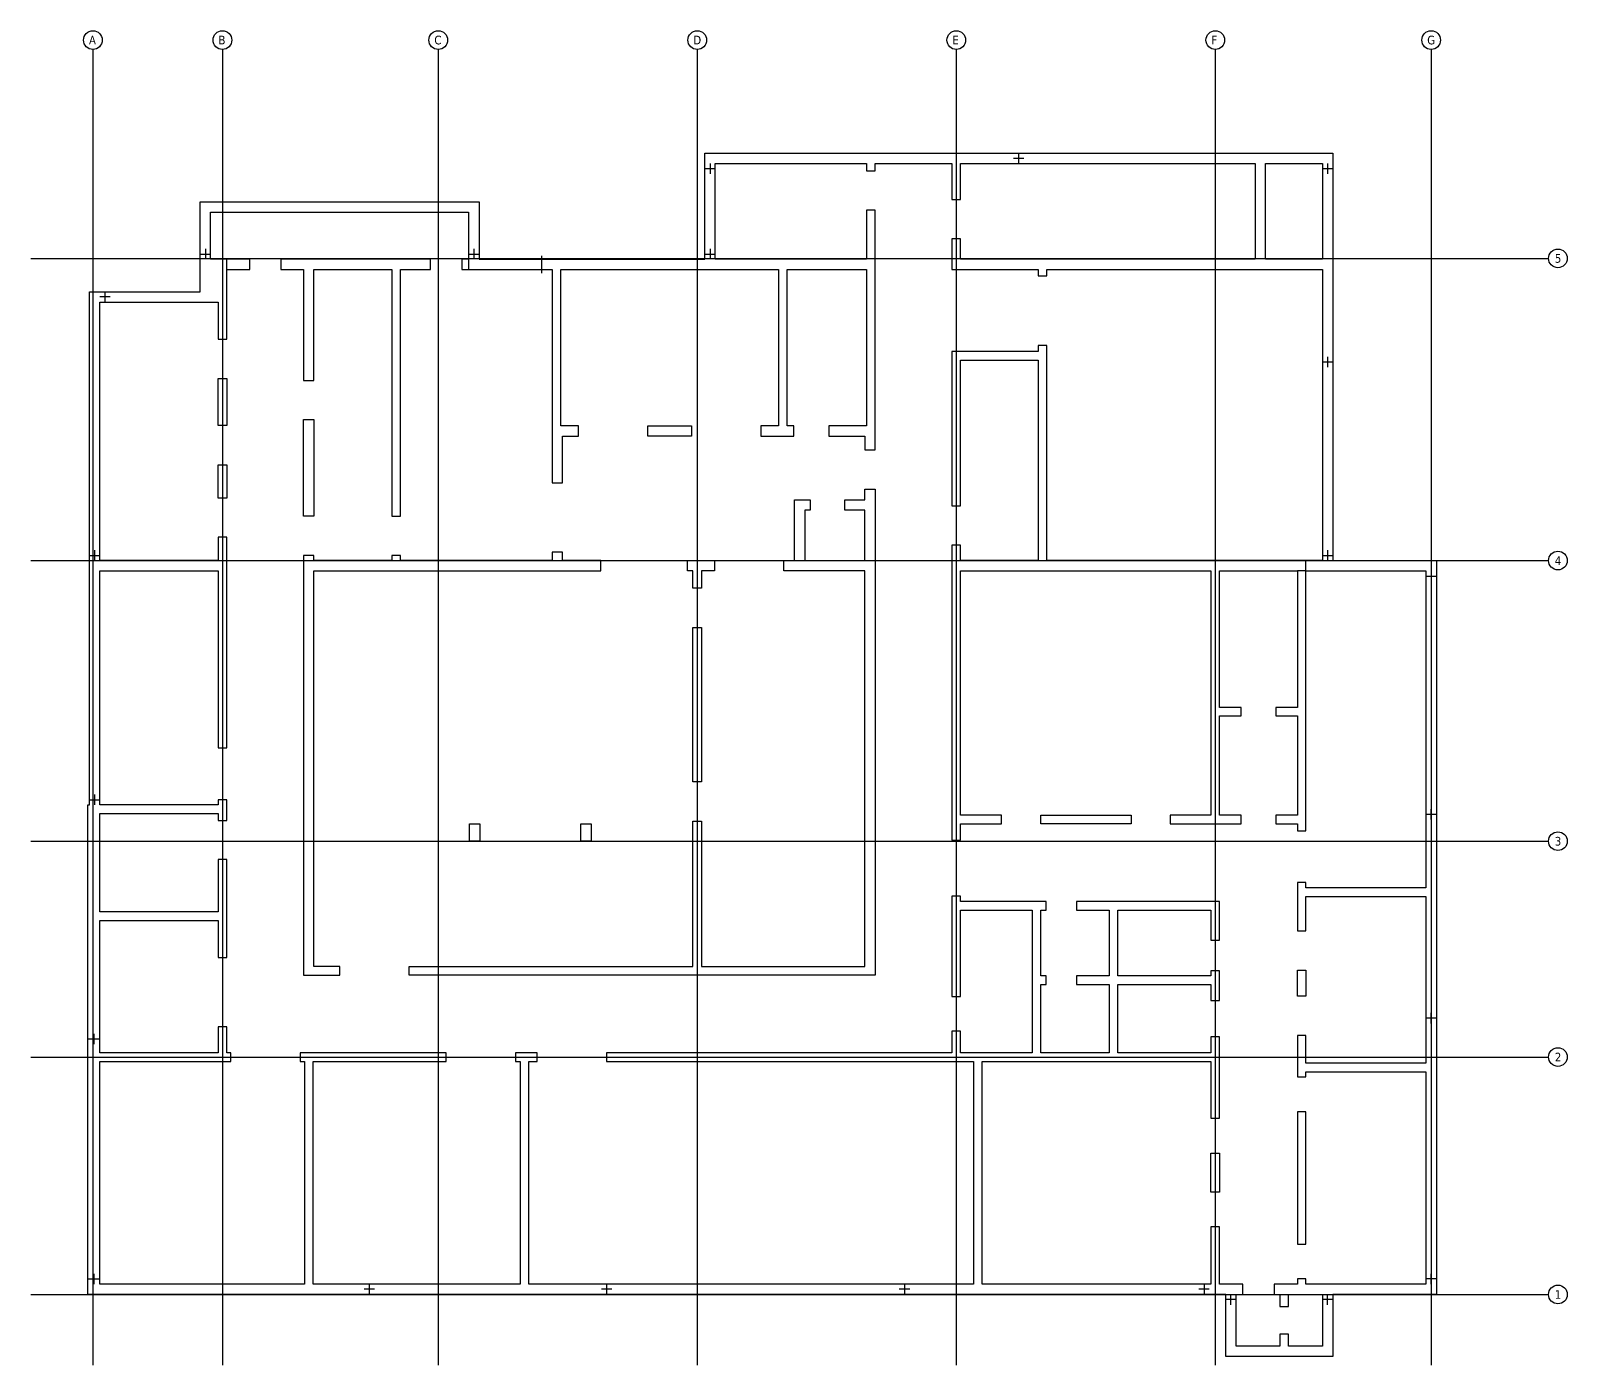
# Model space of a CAD drawing. Extents: x -95 to 84, y 0 to 59.
# Drawn here: x -95.09 to -50.59, y 9.4 to 48.04 of the extents above; entities that cross this region are included whole.
import ezdxf

# ---------------------------------------------------------------- set-up
doc = ezdxf.new("R2010")
doc.units = 0
doc.linetypes.add('AUSGEZOGEN', pattern=[1000.01, 1000, 0.01])
for name, color, linetype in [('ACHSEN', 7, 'Continuous'), ('AFU', 7, 'Continuous'), ('BETON', 7, 'Continuous'), ('SFP_Achsen', 7, 'Continuous')]:
    doc.layers.add(name, color=color, linetype=linetype)
doc.styles.add('helv', font='tahoma.ttf')
doc.linetypes.add('AFU_50K', pattern='A,0.15,["/",Standard,S=0.2,R=0,X=-0.01,Y=-0.1],0.07,["/",Standard,S=0.2,R=0,X=-0.01,Y=-0.1],0.15', length=0.37)
doc.linetypes.add('AFU_50M', pattern='A,0.45,["/",Standard,S=0.2,R=0,X=-0.01,Y=-0.1],0.07,["/",Standard,S=0.2,R=0,X=-0.01,Y=-0.1],0.45', length=0.97)

# ---------------------------------------------------------------- blocks, each defined once
blk = doc.blocks.new('2.UG')
at = {"color": 0, "linetype": 'ByBlock', "lineweight": -2}
for points in [[(3.26, 29.035), (3.26, 29.035), (3.26, 31.635), (11.33, 31.635), (11.33, 29.975), (17.87, 29.975), (17.87, 33.05), (36.05, 33.05), (36.05, 21.25), (39.05, 21.25), (39.05, 0), (36.05, 0), (36.05, -1.8), (32.95, -1.8), (32.95, 0), (0, 0), (0, 14.175), (0.05, 14.175), (0.05, 29.035)], [(0.35, 28.735), (3.775, 28.735), (3.775, 27.66), (4.025, 27.66), (4.025, 29.675), (4.69, 29.675), (4.69, 29.975), (3.56, 29.975), (3.56, 31.335), (11.03, 31.335), (11.03, 29.975), (10.83, 29.975), (10.83, 29.675), (13.45, 29.675), (13.45, 23.505), (13.75, 23.505), (13.75, 24.85), (14.21, 24.85), (14.21, 25.15), (13.7, 25.15), (13.7, 29.675), (20, 29.675), (20, 25.15), (19.49, 25.15), (19.49, 24.85), (20.445, 24.85), (20.445, 25.15), (20.25, 25.15), (20.25, 29.675), (22.55, 29.675), (22.55, 25.15), (21.455, 25.15), (21.455, 24.85), (22.5, 24.85), (22.5, 24.455), (22.8, 24.455), (22.8, 31.395), (22.55, 31.395), (22.55, 29.975), (18.17, 29.975), (18.17, 32.75), (22.55, 32.75), (22.55, 32.53), (22.8, 32.53), (22.8, 32.75), (25.025, 32.75), (25.025, 31.7), (25.275, 31.7), (25.275, 32.75), (33.8, 32.75), (33.8, 29.975), (25.275, 29.975), (25.275, 30.565), (25.025, 30.565), (25.025, 29.675), (27.525, 29.675), (27.525, 29.49), (27.775, 29.49), (27.775, 29.675), (35.75, 29.675), (35.75, 21.25), (27.775, 21.25), (27.775, 27.48), (27.525, 27.48), (27.525, 27.3), (25.025, 27.3), (25.025, 22.835), (25.275, 22.835), (25.275, 27.05), (27.525, 27.05), (27.525, 21.25), (25.275, 21.25), (25.275, 21.7), (25.025, 21.7), (25.025, 13.155), (25.275, 13.155), (25.275, 13.625), (26.46, 13.625), (26.46, 13.875), (25.275, 13.875), (25.275, 20.95), (32.525, 20.95), (32.525, 13.875), (31.345, 13.875), (31.345, 13.625), (33.395, 13.625), (33.395, 13.875), (32.775, 13.875), (32.775, 16.75), (33.395, 16.75), (33.395, 17), (32.775, 17), (32.775, 20.95), (35.025, 20.95), (35.025, 17), (34.405, 17), (34.405, 16.75), (35.025, 16.75), (35.025, 13.875), (34.405, 13.875), (34.405, 13.625), (35.025, 13.625), (35.025, 13.425), (35.275, 13.425), (35.275, 20.95), (38.75, 20.95), (38.75, 11.775), (35.275, 11.775), (35.275, 11.925), (35.025, 11.925), (35.025, 10.525), (35.275, 10.525), (35.275, 11.525), (38.75, 11.525), (38.75, 6.7), (35.275, 6.7), (35.275, 7.5), (35.025, 7.5), (35.025, 6.3), (35.275, 6.3), (35.275, 6.45), (38.75, 6.45), (38.75, 0.3), (35.275, 0.3), (35.275, 0.45), (35.025, 0.45), (35.025, 0.3), (34.35, 0.3), (34.35, 0), (34.515, 0), (34.515, -0.35), (34.765, -0.35), (34.765, 0), (35.75, 0), (35.75, -1.5), (34.765, -1.5), (34.765, -1.15), (34.515, -1.15), (34.515, -1.5), (33.25, -1.5), (33.25, 0), (33.45, 0), (33.45, 0.3), (32.775, 0.3), (32.775, 1.955), (32.525, 1.955), (32.525, 0.3), (25.9, 0.3), (25.9, 6.75), (32.525, 6.75), (32.525, 5.1), (32.775, 5.1), (32.775, 7.46), (32.525, 7.46), (32.525, 7), (29.825, 7), (29.825, 8.975), (32.525, 8.975), (32.525, 8.51), (32.775, 8.51), (32.775, 9.375), (32.525, 9.375), (32.525, 9.225), (29.825, 9.225), (29.825, 11.125), (32.525, 11.125), (32.525, 10.26), (32.775, 10.26), (32.775, 11.375), (28.635, 11.375), (28.635, 11.125), (29.575, 11.125), (29.575, 9.225), (28.635, 9.225), (28.635, 8.975), (29.575, 8.975), (29.575, 7), (27.6, 7), (27.6, 8.975), (27.75, 8.975), (27.75, 9.225), (27.6, 9.225), (27.6, 11.125), (27.75, 11.125), (27.75, 11.375), (25.275, 11.375), (25.275, 11.53), (25.025, 11.53), (25.025, 8.63), (25.275, 8.63), (25.275, 11.125), (27.35, 11.125), (27.35, 7), (25.275, 7), (25.275, 7.62), (25.025, 7.62), (25.025, 7), (15.02, 7), (15.02, 6.75), (25.65, 6.75), (25.65, 0.3), (12.775, 0.3), (12.775, 6.75), (13.01, 6.75), (13.01, 7), (12.39, 7), (12.39, 6.75), (12.525, 6.75), (12.525, 0.3), (6.525, 0.3), (6.525, 6.75), (10.38, 6.75), (10.38, 7), (6.155, 7), (6.155, 6.75), (6.275, 6.75), (6.275, 0.3), (0.35, 0.3), (0.35, 6.75), (4.145, 6.75), (4.145, 7), (4.025, 7), (4.025, 7.745), (3.775, 7.745), (3.775, 7), (0.35, 7), (0.35, 10.825), (3.775, 10.825), (3.775, 9.755), (4.025, 9.755), (4.025, 12.59), (3.775, 12.59), (3.775, 11.075), (0.35, 11.075), (0.35, 13.925), (3.775, 13.925), (3.775, 13.725), (4.025, 13.725), (4.025, 14.325), (3.775, 14.325), (3.775, 14.175), (0.35, 14.175), (0.35, 20.95), (3.775, 20.95), (3.775, 15.825), (4.025, 15.825), (4.025, 21.925), (3.775, 21.925), (3.775, 21.25), (0.35, 21.25), (0.35, 28.735)], [(9.93, 29.975), (5.59, 29.975), (5.59, 29.675), (6.25, 29.675), (6.25, 26.465), (6.55, 26.465), (6.55, 29.675), (8.81, 29.675), (8.81, 22.535), (9.06, 22.535), (9.06, 29.675), (9.93, 29.675), (9.93, 29.975)], [(0.05, 29.035), (3.26, 29.035)], [(9.31, 9.5), (17.525, 9.5), (17.525, 13.705), (17.775, 13.705), (17.775, 9.5), (22.5, 9.5), (22.5, 20.95), (20.155, 20.95), (20.155, 21.25), (20.465, 21.25), (20.465, 23.01), (20.915, 23.01), (20.915, 22.71), (20.765, 22.71), (20.765, 21.25), (22.5, 21.25), (22.5, 22.71), (21.925, 22.71), (21.925, 23.01), (22.5, 23.01), (22.5, 23.32), (22.8, 23.32), (22.8, 9.25), (9.31, 9.25), (9.31, 9.5)], [(6.25, 21.4), (6.25, 9.25), (7.3, 9.25), (7.3, 9.5), (6.55, 9.5), (6.55, 20.95), (14.86, 20.95), (14.86, 21.25), (13.75, 21.25), (13.75, 21.495), (13.45, 21.495), (13.45, 21.25), (9.06, 21.25), (9.06, 21.4), (8.81, 21.4), (8.81, 21.25), (6.55, 21.25), (6.55, 21.4), (6.25, 21.4)], [(17.37, 21.25), (18.145, 21.25), (18.145, 20.95), (17.775, 20.95), (17.775, 20.45), (17.525, 20.45), (17.525, 20.95), (17.37, 20.95), (17.37, 21.25)]]:
    blk.add_lwpolyline(points, dxfattribs=at)
for points in [[(34.1, 32.75), (35.75, 32.75), (35.75, 29.975), (34.1, 29.975)], [(3.775, 26.525), (4.025, 26.525), (4.025, 25.16), (3.775, 25.16)], [(6.25, 25.33), (6.55, 25.33), (6.55, 22.535), (6.25, 22.535)], [(16.22, 25.15), (17.48, 25.15), (17.48, 24.85), (16.22, 24.85)], [(3.775, 24.025), (4.025, 24.025), (4.025, 23.06), (3.775, 23.06)], [(17.525, 19.315), (17.775, 19.315), (17.775, 14.84), (17.525, 14.84)], [(27.595, 13.875), (30.21, 13.875), (30.21, 13.625), (27.595, 13.625)], [(11.05, 13.625), (11.35, 13.625), (11.35, 13.125), (11.05, 13.125)], [(14.275, 13.625), (14.575, 13.625), (14.575, 13.125), (14.275, 13.125)], [(35.025, 9.39), (35.275, 9.39), (35.275, 8.635), (35.025, 8.635)], [(35.275, 5.29), (35.025, 5.29), (35.025, 1.46), (35.275, 1.46)], [(32.525, 4.09), (32.775, 4.09), (32.775, 2.965), (32.525, 2.965)]]:
    blk.add_lwpolyline(points, close=True, dxfattribs=at)

msp = doc.modelspace()

# ---------------------------------------------------------------- linework, layer by layer
at = {"layer": 'ACHSEN', "color": 140, "linetype": 'AUSGEZOGEN'}
for p, q in [((-93.2855, 47.4957), (-93.2855, 9.3955)), ((-89.5355, 47.4957), (-89.5355, 9.3955)), ((-83.2855, 47.4957), (-83.2855, 9.3955)), ((-75.7855, 47.4957), (-75.7855, 9.3955)), ((-68.2855, 47.4957), (-68.2855, 9.3955)), ((-60.7855, 47.4957), (-60.7855, 9.3955)), ((-54.5355, 47.4957), (-54.5355, 9.3955)), ((-95.0855, 41.4455), (-51.1355, 41.4455)), ((-80.2955, 41.5205), (-80.2955, 41.0205)), ((-95.0855, 32.6955), (-51.1355, 32.6955)), ((-95.0855, 24.5705), (-51.1355, 24.5705)), ((-95.0855, 18.3205), (-51.1355, 18.3205)), ((-95.0855, 11.4455), (-51.1355, 11.4455))]:
    msp.add_line(p, q, dxfattribs=at)
at = {"layer": 'AFU', "color": 8, "linetype": 'AFU_50M'}
for p, q in [((-66.4755, 44.1955), (-66.4755, 44.4955)), ((-75.5655, 44.0455), (-75.2655, 44.0455)), ((-57.6855, 44.0455), (-57.3855, 44.0455)), ((-90.1755, 41.5706), (-89.8755, 41.5706)), ((-90.1755, 41.5705), (-89.8755, 41.5705)), ((-82.4055, 41.5705), (-82.1055, 41.5705)), ((-82.4055, 41.5705), (-82.1055, 41.5705)), ((-75.5655, 41.5705), (-75.2655, 41.5705)), ((-92.9355, 40.4805), (-92.9355, 40.1805)), ((-57.6855, 38.4455), (-57.3855, 38.4455)), ((-93.3855, 32.8455), (-93.0855, 32.8455)), ((-93.3855, 32.8455), (-93.0855, 32.8455)), ((-57.6855, 32.8455), (-57.3855, 32.8455)), ((-57.6855, 32.8455), (-57.3855, 32.8455)), ((-54.6855, 32.2455), (-54.3855, 32.2455)), ((-93.3855, 25.7705), (-93.0855, 25.7705)), ((-54.3855, 25.3455), (-54.6855, 25.3455)), ((-54.3855, 19.4455), (-54.6855, 19.4455)), ((-93.4355, 18.8455), (-93.0855, 18.8455)), ((-93.4355, 11.8955), (-93.0855, 11.8955)), ((-85.2855, 11.7455), (-85.2855, 11.4455)), ((-78.4105, 11.7455), (-78.4105, 11.4455)), ((-69.7855, 11.7455), (-69.7855, 11.4455)), ((-61.1105, 11.7455), (-61.1105, 11.4455)), ((-54.3855, 11.8955), (-54.6855, 11.8955)), ((-60.1855, 11.2955), (-60.4855, 11.2955)), ((-57.3855, 11.2955), (-57.6855, 11.2955))]:
    msp.add_line(p, q, dxfattribs=at)
at = {"layer": 'AFU', "color": 1, "linetype": 'AUSGEZOGEN'}
for p, q in [((-75.4155, 44.1955), (-75.4155, 43.8955)), ((-66.6255, 44.3455), (-66.3255, 44.3455)), ((-57.5355, 44.1955), (-57.5355, 43.8955)), ((-90.0255, 41.7206), (-90.0255, 41.4206)), ((-90.0255, 41.7205), (-90.0255, 41.4205)), ((-82.2555, 41.7205), (-82.2555, 41.4205)), ((-82.2555, 41.7205), (-82.2555, 41.4205)), ((-75.4155, 41.7205), (-75.4155, 41.4205)), ((-92.7855, 40.3305), (-93.0855, 40.3305)), ((-57.5355, 38.5955), (-57.5355, 38.2955)), ((-93.2355, 32.9955), (-93.2355, 32.6955)), ((-93.2355, 32.9955), (-93.2355, 32.6955)), ((-57.5355, 32.9955), (-57.5355, 32.6955)), ((-57.5355, 32.9955), (-57.5355, 32.6955)), ((-54.5355, 32.3955), (-54.5355, 32.0955)), ((-93.2355, 25.9205), (-93.2355, 25.6205)), ((-54.5355, 25.1955), (-54.5355, 25.4955)), ((-54.5355, 19.2955), (-54.5355, 19.5955)), ((-93.2605, 18.9955), (-93.2605, 18.6955)), ((-93.2605, 12.0455), (-93.2605, 11.7455)), ((-54.5355, 11.7455), (-54.5355, 12.0455)), ((-85.1355, 11.5955), (-85.4355, 11.5955)), ((-78.2605, 11.5955), (-78.5605, 11.5955)), ((-69.6355, 11.5955), (-69.9355, 11.5955)), ((-60.9605, 11.5955), (-61.2605, 11.5955)), ((-60.3355, 11.1455), (-60.3355, 11.4455)), ((-57.5355, 11.1455), (-57.5355, 11.4455))]:
    msp.add_line(p, q, dxfattribs=at)
at = {"layer": 'AFU', "color": 8, "linetype": 'AFU_50K'}
for p, q in [((-89.4105, 41.1205), (-89.4105, 41.4205)), ((-82.4055, 41.4205), (-82.4055, 41.1205)), ((-58.1605, 32.3955), (-58.1605, 32.6955)), ((-58.1605, 32.3955), (-58.4105, 32.3955))]:
    msp.add_line(p, q, dxfattribs=at)
at = {"layer": 'SFP_Achsen', "color": 7, "linetype": 'AUSGEZOGEN'}
for centre in [(-93.2855, 47.7662), (-89.5355, 47.7662), (-83.2855, 47.7662), (-75.7855, 47.7662), (-68.2855, 47.7662), (-60.7855, 47.7662), (-54.5355, 47.7662), (-50.865, 41.4455), (-50.865, 32.6955), (-50.865, 24.5705), (-50.865, 18.3205), (-50.865, 11.4455)]:
    msp.add_circle(centre, 0.2705, dxfattribs=at)

# ---------------------------------------------------------------- block references
at = {"layer": 'BETON', "color": 6, "linetype": 'AUSGEZOGEN'}
msp.add_blockref('2.UG', (-93.4355, 11.4455), dxfattribs=at)

# ---------------------------------------------------------------- texts
at = {"layer": 'SFP_Achsen', "color": 6, "linetype": 'AUSGEZOGEN', "style": 'helv'}
for s, p in [('A', (-93.3995, 47.6418)), ('B', (-89.6495, 47.6418)), ('C', (-83.3995, 47.6418)), ('D', (-75.8995, 47.6418)), ('E', (-68.3995, 47.6418)), ('F', (-60.8995, 47.6418)), ('G', (-54.6495, 47.6418)), ('5', (-50.9556, 41.3193)), ('4', (-50.9556, 32.5693)), ('3', (-50.9556, 24.4443)), ('2', (-50.9556, 18.1943)), ('1', (-50.9556, 11.3193))]:
    msp.add_text(s, height=0.25, dxfattribs=at).set_placement(p)

doc.saveas('drawing.dxf')
